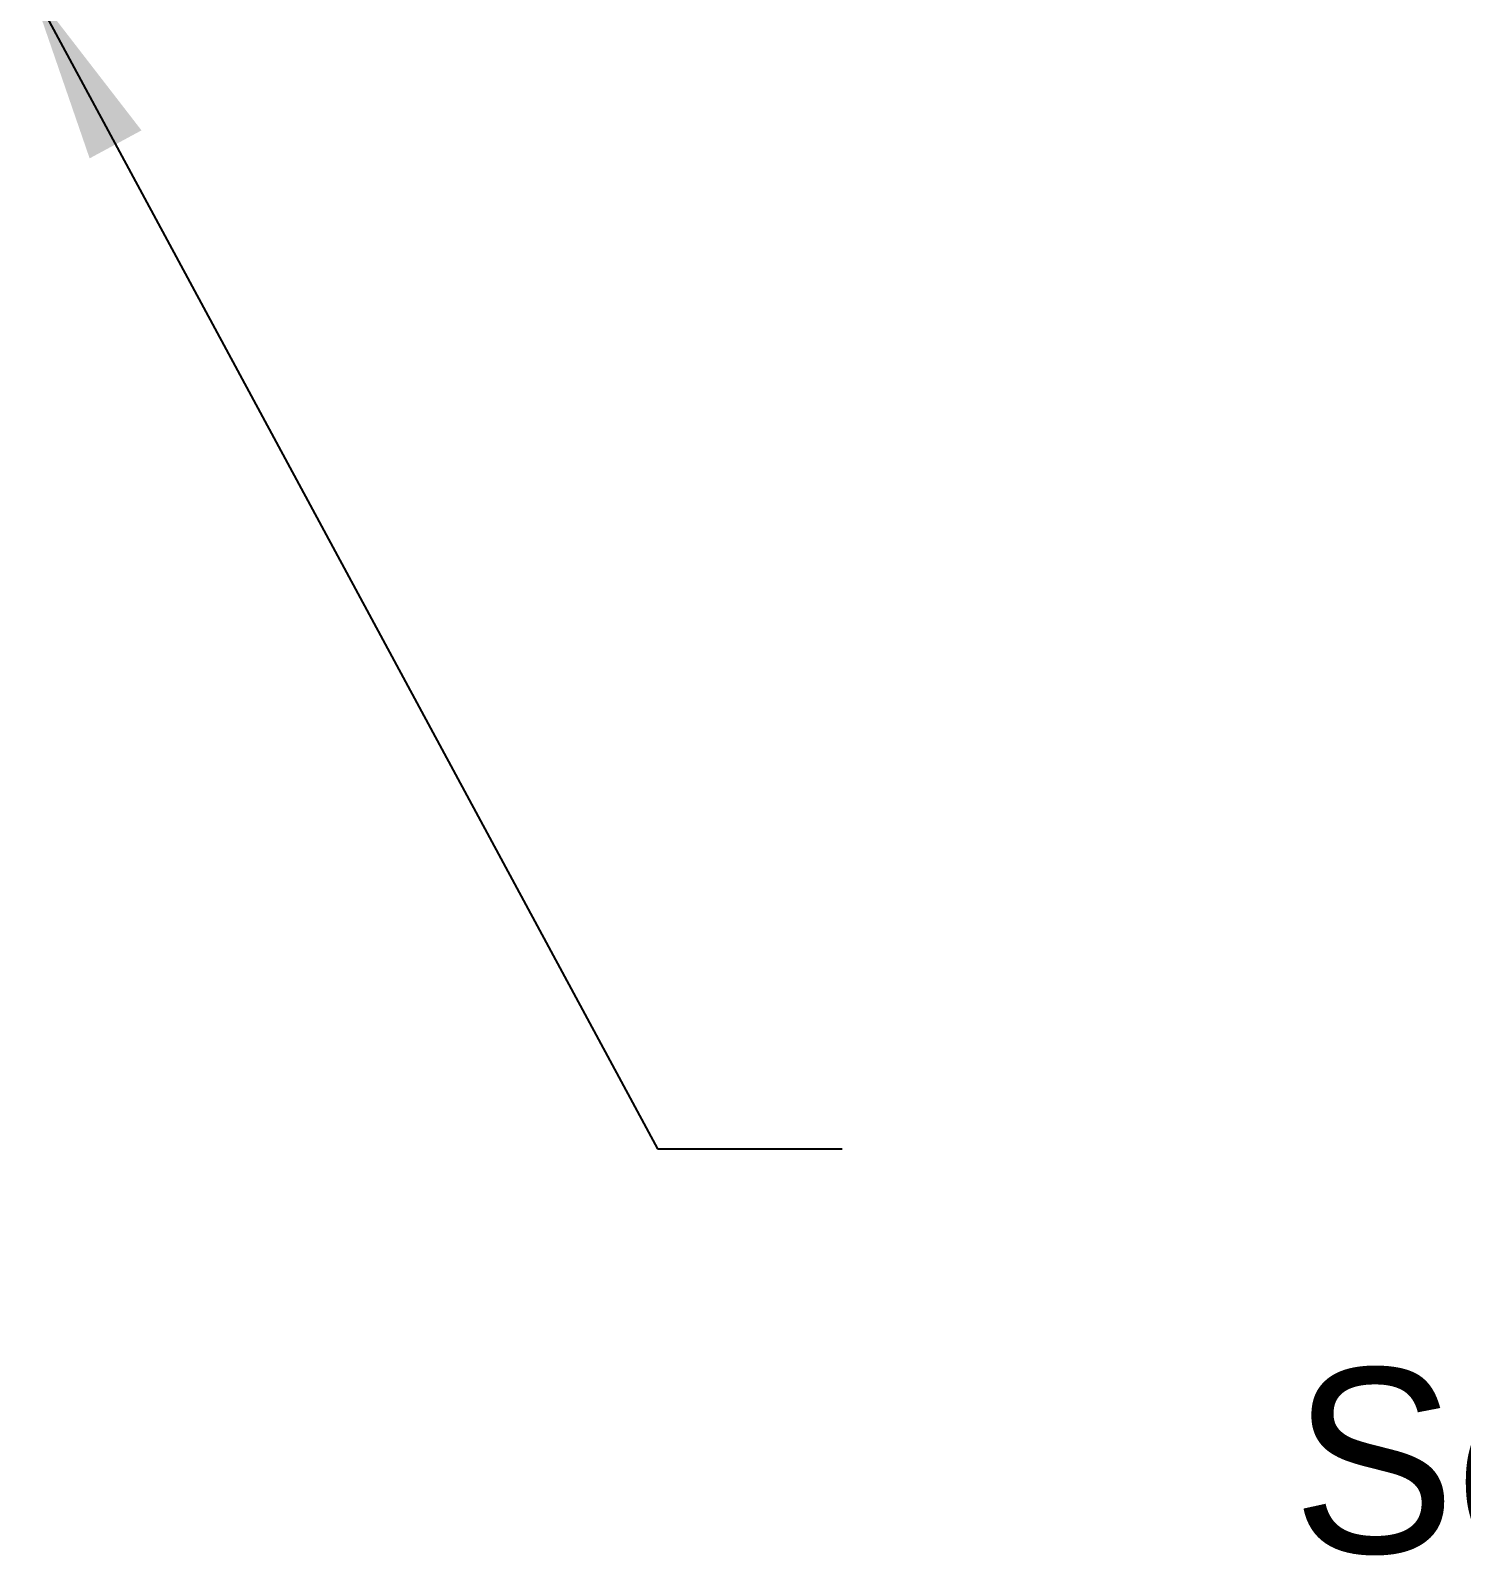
# Model space of a CAD drawing. Header units: inches. Extents: x 0.06 to 2.79, y 0.06 to 2.14.
# Drawn here: x 1.9657 to 2.2176, y 0.676 to 0.9445 of the extents above; entities that cross this region are included whole.
import ezdxf

# ---------------------------------------------------------------- set-up
doc = ezdxf.new("R2010")
doc.units = ezdxf.units.IN
doc.header["$LTSCALE"] = 0.2599
doc.header["$MEASUREMENT"] = 0
doc.linetypes.add('SLD-Solid', pattern=[0])
doc.styles.add('SLDTEXTSTYLE0', font='ARIAL.TTF', dxfattribs={"width": 0.948})
doc.styles.get("Standard").update_dxf_attribs({"font": 'ARIAL.TTF'})
doc.dimstyles.new('SLDDIMSTYLE1', dxfattribs={"dimtxt": 0.18, "dimasz": 0.031536, "dimexe": 0, "dimexo": 0.0625, "dimgap": 0, "dimtad": 0, "dimtih": 1, "dimtoh": 1, "dimdec": 0, "dimrnd": 1e-09, "dimzin": 0, "dimdsep": 46, "dimtxsty": 'STANDARD', "dimsah": 1, "dimcen": 0.09, "dimadec": 0, "dimazin": 0, "dimtfac": 0.031536, "dimtdec": 0, "dimtofl": 0, "dimtmove": 0, "dimatfit": 3, "dimfxl": 1, "dimfrac": 2, "dimtolj": 1, "dimtzin": 0, "dimarcsym": 0})
doc.dimstyles.new('SLDDIMSTYLE2', dxfattribs={"dimtxt": 0.031536, "dimasz": 0.031536, "dimexe": 0, "dimexo": 0.0625, "dimgap": 0.007884, "dimtad": 0, "dimtih": 1, "dimtoh": 1, "dimdec": 3, "dimrnd": 1e-09, "dimdsep": 46, "dimtxsty": 'SLDTEXTSTYLE0', "dimsah": 1, "dimcen": 0.09, "dimadec": 0, "dimazin": 2, "dimtfac": 1, "dimtdec": 3, "dimtmove": 0, "dimatfit": 0, "dimfxl": 1, "dimfrac": 2, "dimtolj": 1, "dimtzin": 12, "dimarcsym": 0})

# ---------------------------------------------------------------- blocks, each defined once
blk = doc.blocks.new('_D_5')
at = {"color": 7, "linetype": 'SLD-Solid', "lineweight": 0}
for p, q in [((2.35496, 1.11618), (2.35496, 1.17683)), ((2.24583, 1.11618), (2.3712, 1.11618)), ((2.24583, 0.95218), (2.3712, 0.95218)), ((2.35496, 0.95218), (2.35496, 0.89154))]:
    blk.add_line(p, q, dxfattribs=at)
at = {"color": 7, "linetype": 'SLD-Solid', "lineweight": 18}
for points in [[(2.35496, 1.11618), (2.35981, 1.14772), (2.35011, 1.14772)], [(2.35496, 0.95218), (2.35011, 0.92065), (2.35981, 0.92065)]]:
    blk.add_solid(points, dxfattribs=at)
at = {"color": 7, "linetype": 'SLD-Solid', "lineweight": 18, "insert": (2.28397, 1.05183), "char_height": 0.032488, "attachment_point": 1, "style": 'SLDTEXTSTYLE0'}
blk.add_mtext('0.164in', dxfattribs=at)

msp = doc.modelspace()

# ---------------------------------------------------------------- texts
at = {"color": 7, "linetype": 'Continuous', "lineweight": 0, "insert": (2.29538, 0.76312), "char_height": 0.0324875, "attachment_point": 2, "style": 'SLDTEXTSTYLE0'}
msp.add_mtext('No. 8^JScrew Size', dxfattribs=at)

# ---------------------------------------------------------------- dimensions: what is measured, and where the dimension line sits
at = {"color": 7, "linetype": 'SLD-Solid', "lineweight": 18}
dim = msp.add_linear_dim(base=(2.35496, 1.11618), p1=(2.21334, 0.95218), p2=(2.21334, 1.11618), angle=90, dimstyle='SLDDIMSTYLE2', dxfattribs=at)
dim.commit()
dim.dimension.update_dxf_attribs({"geometry": '_D_5', "text_midpoint": (2.35496, 1.03417), "dimtype": 160})

# ---------------------------------------------------------------- leaders
at = {"color": 7, "linetype": 'Continuous', "lineweight": 0}
msp.add_leader([(1.96574, 0.95218), (2.07609, 0.74759), (2.10858, 0.74759)], dimstyle='SLDDIMSTYLE1', dxfattribs=at)

doc.saveas('drawing.dxf')
